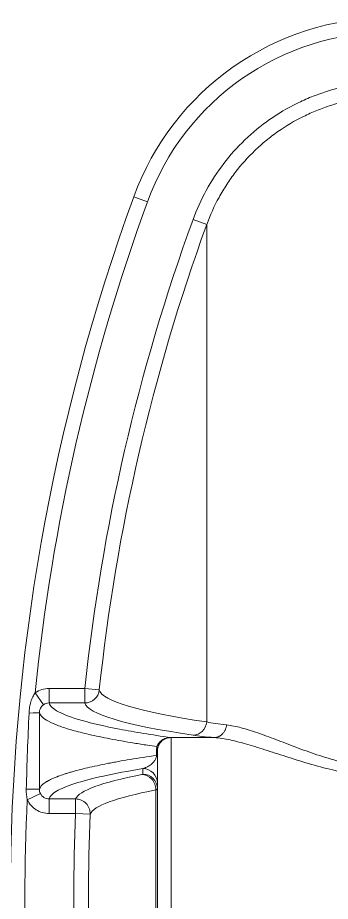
# Model space of a CAD drawing. Header units: millimetres. Extents: x 4664 to 8864, y -38 to 2932.
# Drawn here: x 8079 to 8107.1, y 2213.7 to 2292.8 of the extents above; entities that cross this region are included whole.
import ezdxf

# ---------------------------------------------------------------- set-up
doc = ezdxf.new("R2010")
doc.units = ezdxf.units.MM

msp = doc.modelspace()

# ---------------------------------------------------------------- linework, layer by layer
at = {"lineweight": 5}
for p, q in [((8090.663, 2276.34), (8089.436, 2276.788)), ((8094.753, 2274.749), (8095.98, 2274.303)), ((8095.98, 2229.786), (8095.98, 2274.303)), ((8081.852, 2232.79), (8085.053, 2232.79)), ((8081.852, 2231.486), (8081.852, 2232.79)), ((8085.053, 2231.486), (8085.053, 2232.79)), ((8085.053, 2232.79), (8086.351, 2232.653)), ((8081.351, 2231.327), (8080.601, 2232.394)), ((8085.053, 2231.486), (8081.852, 2231.486)), ((8092.779, 2199.975), (8092.779, 2228.386)), ((8091.56, 2227.187), (8091.484, 2227.187)), ((8091.484, 2226.798), (8091.484, 2227.187)), ((8091.56, 2227.187), (8091.56, 2201.174)), ((8091.56, 2226.798), (8091.484, 2226.798)), ((8090.254, 2225.121), (8090.254, 2225.611)), ((8081.068, 2223.392), (8079.891, 2222.828)), ((8091.41, 2223.704), (8091.41, 2204.657)), ((8081.852, 2221.593), (8081.852, 2222.897)), ((8081.852, 2222.897), (8084.227, 2222.897)), ((8084.227, 2221.593), (8084.227, 2222.897)), ((8084.227, 2221.593), (8081.852, 2221.593)), ((8085.532, 2221.539), (8084.227, 2221.593))]:
    msp.add_line(p, q, dxfattribs=at)
for centre, radius, start, end in [((8112.339, 2268.437), 24.377, 90, 159.96842), ((8112.339, 2268.437), 23.071, 90, 159.96842), ((8261.153, 2214.181), 182.774, 159.96842, 200.03158), ((8261.153, 2214.181), 181.468, 159.96842, 174.23964), ((8261.153, 2214.181), 177.081, 159.99883, 173.9677), ((8261.153, 2214.181), 175.775, 159.99883, 173.9677), ((8261.153, 2214.181), 181.468, 177.26879, 182.73121), ((8261.153, 2214.181), 177.081, 177.60091, 182.39909), ((8261.153, 2214.181), 175.775, 177.60091, 182.39909)]:
    msp.add_arc(centre, radius, start, end, dxfattribs=at)
at = {"lineweight": 5, "extrusion": (0, 0, -1)}
for centre, major_axis, ratio, start_param, end_param in [((8085.053, 2232.79), (1.26, 0.342), 0.998529, 0.371044, 1.835687), ((8261.153, 2232.783), (-174.819, 0), 0.052336, 5.949441, 6.268968), ((8261.153, 2231.617), (176.118, 0), 0.052336, 2.807848, 3.127376), ((8079.675, 2230.618), (-1.306, 0), 0.027253, 3.15518, 4.42124), ((8094.753, 2229.901), (0.195, 1.291), 0.943527, 1.518311, 2.982954), ((8092.771, 2227.518), (0.124, 0.862), 0.938236, 6.10453, 6.131341), ((8092.717, 2229.689), (-0.028, 1.306), 0.064701, 3.079939, 3.08785), ((8090.285, 2227.581), (-1.29, 0.206), 0.402371, 2.763948, 3.138697), ((8090.254, 2224.306), (-1.306, 0), 0.99863, 1.570796, 3.141593), ((8261.153, 2222.695), (-176.968, 0), 0.052336, 0.021845, 0.26035), ((8090.149, 2223.775), (-0.252, 1.281), 0.964976, 0.200844, 1.812417), ((8090.254, 2223.817), (-1.306, 0), 0.99863, 1.570796, 3.141593), ((8079.676, 2223.77), (-1.306, 0), 0.005324, 3.155715, 4.612118), ((8261.153, 2221.338), (175.663, 0), 0.052336, 3.163438, 3.401943), ((8084.227, 2221.593), (-1.205, 0.503), 0.998391, 1.175888, 2.787461)]:
    msp.add_ellipse(centre, major_axis=major_axis, ratio=ratio, start_param=start_param, end_param=end_param, dxfattribs=at)
at = {"lineweight": 5}
for points, knots in [([(8094.753, 2274.749), (8095.081, 2275.652), (8095.476, 2276.523), (8096.398, 2278.201), (8096.926, 2279.008), (8098.083, 2280.514), (8098.716, 2281.22), (8100.089, 2282.534), (8100.836, 2283.148), (8102.397, 2284.24), (8103.213, 2284.722), (8104.489, 2285.352), (8104.923, 2285.546), (8105.809, 2285.902), (8106.263, 2286.064), (8108.543, 2286.783), (8110.416, 2287.073), (8112.339, 2287.073)], [0, 0, 0, 0, 0.125, 0.125, 0.25, 0.25, 0.375, 0.375, 0.5, 0.5, 0.625, 0.625, 0.6875, 0.6875, 0.75, 0.75, 1, 1, 1, 1]), ([(8112.339, 2285.768), (8111.445, 2285.768), (8110.562, 2285.7), (8108.82, 2285.431), (8107.96, 2285.231), (8106.687, 2284.83), (8106.265, 2284.679), (8105.441, 2284.348), (8105.037, 2284.167), (8103.85, 2283.582), (8103.091, 2283.133), (8102.002, 2282.371), (8101.646, 2282.101), (8100.956, 2281.535), (8100.624, 2281.24), (8099.666, 2280.323), (8099.078, 2279.666), (8098.27, 2278.615), (8098.013, 2278.254), (8097.526, 2277.508), (8097.296, 2277.124), (8096.653, 2275.953), (8096.285, 2275.143), (8095.98, 2274.303)], [0, 0, 0, 0, 0.125, 0.125, 0.25, 0.25, 0.3125, 0.3125, 0.375, 0.375, 0.5, 0.5, 0.5625, 0.5625, 0.625, 0.625, 0.75, 0.75, 0.8125, 0.8125, 0.875, 0.875, 1, 1, 1, 1]), ([(8080.05, 2230.584), (8080.058, 2230.758), (8080.076, 2230.93), (8080.133, 2231.27), (8080.172, 2231.436), (8080.268, 2231.747), (8080.325, 2231.896), (8080.453, 2232.165), (8080.524, 2232.286), (8080.601, 2232.394)], [0, 0, 0, 0, 0.25, 0.25, 0.5, 0.5, 0.75, 0.75, 1, 1, 1, 1]), ([(8081.351, 2231.327), (8081.294, 2231.287), (8081.242, 2231.241), (8081.151, 2231.138), (8081.111, 2231.08), (8081.047, 2230.958), (8081.022, 2230.893), (8080.989, 2230.757), (8080.981, 2230.688), (8080.981, 2230.618)], [0, 0, 0, 0, 0.25, 0.25, 0.5, 0.5, 0.75, 0.75, 1, 1, 1, 1]), ([(8081.852, 2231.486), (8081.921, 2231.222), (8082.203, 2230.958), (8083.19, 2230.433), (8083.895, 2230.171), (8085.724, 2229.653), (8086.847, 2229.395), (8088.84, 2229.013), (8089.556, 2228.887), (8091.088, 2228.636), (8091.908, 2228.511), (8092.771, 2228.387)], [0, 0, 0, 0, 0.25, 0.25, 0.5, 0.5, 0.75, 0.75, 0.875, 0.875, 1, 1, 1, 1]), ([(8091.515, 2227.581), (8091.23, 2227.622), (8090.95, 2227.664), (8090.264, 2227.768), (8089.864, 2227.831), (8088.702, 2228.021), (8087.98, 2228.148), (8086.638, 2228.405), (8086.019, 2228.534), (8084.888, 2228.793), (8084.375, 2228.923), (8083.456, 2229.184), (8083.049, 2229.315), (8082.344, 2229.578), (8082.045, 2229.71), (8081.322, 2230.1), (8081.048, 2230.359), (8080.981, 2230.618)], [0, 0, 0, 0, 0.042582, 0.042582, 0.106845, 0.106845, 0.235371, 0.235371, 0.363897, 0.363897, 0.492422, 0.492422, 0.620948, 0.620948, 0.749474, 0.749474, 1, 1, 1, 1]), ([(8097.766, 2229.519), (8098.17, 2229.474), (8098.612, 2229.384), (8099.544, 2229.139), (8100.035, 2228.984), (8101.068, 2228.628), (8101.609, 2228.427), (8102.746, 2227.995), (8103.343, 2227.764), (8104.57, 2227.303), (8105.203, 2227.072), (8106.518, 2226.632), (8107.201, 2226.423), (8108.624, 2226.061), (8109.347, 2225.913), (8110.821, 2225.708), (8111.572, 2225.652), (8112.339, 2225.652)], [0, 0, 0, 0, 0.125, 0.125, 0.25, 0.25, 0.375, 0.375, 0.5, 0.5, 0.625, 0.625, 0.75, 0.75, 0.875, 0.875, 1, 1, 1, 1]), ([(8091.514, 2227.581), (8091.554, 2227.685), (8091.611, 2227.79), (8091.726, 2227.938), (8091.768, 2227.985), (8091.861, 2228.072), (8091.913, 2228.114), (8092.022, 2228.189), (8092.08, 2228.222), (8092.203, 2228.281), (8092.267, 2228.306), (8092.4, 2228.346), (8092.468, 2228.361), (8092.572, 2228.376), (8092.607, 2228.38), (8092.678, 2228.385), (8092.714, 2228.387), (8092.749, 2228.386)], [0, 0, 0, 0, 0.25, 0.25, 0.375, 0.375, 0.5, 0.5, 0.625, 0.625, 0.75, 0.75, 0.875, 0.875, 0.9375, 0.9375, 1, 1, 1, 1]), ([(8092.749, 2228.386), (8092.713, 2228.385), (8092.677, 2228.383), (8092.605, 2228.375), (8092.569, 2228.369), (8092.464, 2228.348), (8092.396, 2228.328), (8092.263, 2228.276), (8092.198, 2228.244), (8092.077, 2228.17), (8092.02, 2228.128), (8091.913, 2228.035), (8091.864, 2227.983), (8091.777, 2227.874), (8091.739, 2227.817), (8091.639, 2227.635), (8091.596, 2227.506), (8091.575, 2227.376)], [0, 0, 0, 0, 0.0625, 0.0625, 0.125, 0.125, 0.25, 0.25, 0.375, 0.375, 0.5, 0.5, 0.625, 0.625, 0.75, 0.75, 1, 1, 1, 1]), ([(8092.749, 2228.386), (8092.758, 2228.386), (8092.767, 2228.386), (8092.777, 2228.386), (8092.778, 2228.386), (8092.779, 2228.386)], [0, 0, 0, 0, 0.906175, 0.906175, 1, 1, 1, 1]), ([(8092.779, 2228.386), (8092.778, 2228.386), (8092.777, 2228.386), (8092.767, 2228.386), (8092.758, 2228.386), (8092.749, 2228.386)], [0, 0, 0, 0, 0.093825, 0.093825, 1, 1, 1, 1]), ([(8112.339, 2224.879), (8111.514, 2224.879), (8110.707, 2224.931), (8109.123, 2225.12), (8108.345, 2225.257), (8106.816, 2225.592), (8106.082, 2225.784), (8104.668, 2226.188), (8103.987, 2226.401), (8102.668, 2226.823), (8102.027, 2227.034), (8100.804, 2227.426), (8100.223, 2227.608), (8099.113, 2227.928), (8098.585, 2228.065), (8097.582, 2228.278), (8097.107, 2228.354), (8096.673, 2228.387)], [0, 0, 0, 0, 0.125, 0.125, 0.25, 0.25, 0.375, 0.375, 0.5, 0.5, 0.625, 0.625, 0.75, 0.75, 0.875, 0.875, 1, 1, 1, 1]), ([(8091.484, 2227.187), (8091.484, 2227.188), (8091.484, 2227.191), (8091.484, 2227.196), (8091.484, 2227.2), (8091.484, 2227.205), (8091.484, 2227.209), (8091.484, 2227.214), (8091.484, 2227.218), (8091.484, 2227.223), (8091.484, 2227.227), (8091.484, 2227.232), (8091.484, 2227.236), (8091.484, 2227.24), (8091.484, 2227.245), (8091.484, 2227.249), (8091.484, 2227.254), (8091.485, 2227.258), (8091.485, 2227.263), (8091.485, 2227.267), (8091.485, 2227.271), (8091.485, 2227.276), (8091.485, 2227.28), (8091.485, 2227.285), (8091.486, 2227.289), (8091.486, 2227.293), (8091.486, 2227.298), (8091.486, 2227.302), (8091.486, 2227.307), (8091.487, 2227.311), (8091.487, 2227.315), (8091.487, 2227.32), (8091.487, 2227.324), (8091.488, 2227.328), (8091.488, 2227.333), (8091.488, 2227.337), (8091.488, 2227.341), (8091.489, 2227.346), (8091.489, 2227.35), (8091.489, 2227.354), (8091.489, 2227.359), (8091.49, 2227.363), (8091.49, 2227.367), (8091.49, 2227.372), (8091.491, 2227.376), (8091.491, 2227.38), (8091.491, 2227.385), (8091.492, 2227.391), (8091.493, 2227.403), (8091.495, 2227.424), (8091.498, 2227.452), (8091.501, 2227.48), (8091.503, 2227.502), (8091.505, 2227.517), (8091.507, 2227.531), (8091.509, 2227.543), (8091.51, 2227.555), (8091.512, 2227.564), (8091.513, 2227.573), (8091.514, 2227.578), (8091.514, 2227.581)], [0, 0, 0, 0, 0.011011, 0.022013, 0.033005, 0.043989, 0.054963, 0.06593, 0.076887, 0.087837, 0.098778, 0.109712, 0.120639, 0.131558, 0.14247, 0.153376, 0.164275, 0.175167, 0.186053, 0.196933, 0.207808, 0.218677, 0.22954, 0.240398, 0.251251, 0.2621, 0.272943, 0.283783, 0.294618, 0.305449, 0.316276, 0.327099, 0.337919, 0.348735, 0.359548, 0.370358, 0.381165, 0.39197, 0.402772, 0.413571, 0.424369, 0.435164, 0.445957, 0.456749, 0.467538, 0.478327, 0.489114, 0.4999, 0.529595, 0.581055, 0.654286, 0.74934, 0.791975, 0.831389, 0.867579, 0.900541, 0.930269, 0.956759, 0.980004, 1, 1, 1, 1]), ([(8080.982, 2223.77), (8081.017, 2223.899), (8081.145, 2224.092), (8081.429, 2224.317), (8081.604, 2224.429), (8081.686, 2224.477), (8081.742, 2224.509), (8081.771, 2224.525), (8081.92, 2224.606), (8082.117, 2224.702), (8082.381, 2224.813), (8082.521, 2224.869), (8082.583, 2224.893), (8082.625, 2224.909), (8082.646, 2224.917), (8082.836, 2224.989), (8083.109, 2225.084), (8083.411, 2225.18), (8083.618, 2225.243), (8083.724, 2225.275), (8084.274, 2225.433), (8084.764, 2225.559), (8085.573, 2225.748), (8085.855, 2225.811), (8086.444, 2225.936), (8086.75, 2225.998), (8087.149, 2226.076), (8087.229, 2226.091), (8087.392, 2226.122), (8087.638, 2226.169), (8088.228, 2226.277), (8089.474, 2226.493), (8090.651, 2226.676), (8091.484, 2226.798)], [0, 0, 0, 0, 0.125, 0.1875, 0.21875, 0.234375, 0.234375, 0.25, 0.25, 0.3125, 0.34375, 0.359375, 0.367187, 0.367187, 0.375, 0.375, 0.4375, 0.46875, 0.46875, 0.5, 0.5, 0.625, 0.625, 0.6875, 0.6875, 0.75, 0.75, 0.765625, 0.765625, 0.78125, 0.8125, 0.875, 1, 1, 1, 1]), ([(8090.254, 2225.611), (8090.362, 2225.641), (8090.472, 2225.682), (8090.692, 2225.785), (8090.802, 2225.848), (8090.969, 2225.967), (8091.025, 2226.011), (8091.135, 2226.111), (8091.19, 2226.167), (8091.27, 2226.264), (8091.296, 2226.299), (8091.346, 2226.374), (8091.371, 2226.416), (8091.417, 2226.507), (8091.438, 2226.558), (8091.47, 2226.67), (8091.482, 2226.733), (8091.484, 2226.798)], [0, 0, 0, 0, 0.25, 0.25, 0.5, 0.5, 0.625, 0.625, 0.75, 0.75, 0.8125, 0.8125, 0.875, 0.875, 0.9375, 0.9375, 1, 1, 1, 1]), ([(8090.254, 2225.611), (8088.923, 2225.391), (8087.748, 2225.17), (8085.71, 2224.723), (8084.847, 2224.497), (8083.442, 2224.043), (8082.898, 2223.815), (8082.133, 2223.357), (8081.912, 2223.127), (8081.852, 2222.897)], [0, 0, 0, 0, 0.25, 0.25, 0.5, 0.5, 0.75, 0.75, 1, 1, 1, 1]), ([(8081.068, 2223.392), (8081.103, 2223.319), (8081.149, 2223.249), (8081.256, 2223.128), (8081.32, 2223.074), (8081.526, 2222.944), (8081.689, 2222.897), (8081.852, 2222.897)], [0, 0, 0, 0, 0.25, 0.25, 0.5, 0.5, 1, 1, 1, 1]), ([(8081.852, 2221.593), (8081.646, 2221.593), (8081.445, 2221.622), (8081.054, 2221.735), (8080.866, 2221.819), (8080.35, 2222.143), (8080.067, 2222.462), (8079.891, 2222.828)], [0, 0, 0, 0, 0.25, 0.25, 0.5, 0.5, 1, 1, 1, 1])]:
    msp.add_open_spline(points, degree=3, knots=knots, dxfattribs=at)
for points in [[(8080.601, 2232.394), (8080.964, 2232.649), (8081.404, 2232.79), (8081.852, 2232.79)], [(8081.852, 2231.486), (8081.672, 2231.486), (8081.497, 2231.43), (8081.351, 2231.327)], [(8079.807, 2223.763), (8079.867, 2226.041), (8079.948, 2228.316), (8080.05, 2230.584)], [(8080.981, 2230.618), (8080.981, 2228.336), (8080.982, 2226.053), (8080.982, 2223.77)], [(8095.98, 2229.786), (8096.435, 2229.691), (8097.029, 2229.602), (8097.766, 2229.519)], [(8096.673, 2228.387), (8095.88, 2228.453), (8095.242, 2228.523), (8094.753, 2228.597)], [(8092.771, 2228.387), (8092.774, 2228.387), (8092.776, 2228.386), (8092.779, 2228.386)], [(8092.771, 2228.387), (8094.072, 2228.387), (8095.372, 2228.387), (8096.673, 2228.387)], [(8091.575, 2227.376), (8091.566, 2227.317), (8091.56, 2227.254), (8091.56, 2227.187)], [(8090.149, 2225.079), (8090.219, 2225.093), (8090.254, 2225.107), (8090.254, 2225.121)], [(8079.891, 2222.828), (8079.827, 2223.121), (8079.798, 2223.438), (8079.807, 2223.763)], [(8080.982, 2223.77), (8080.982, 2223.64), (8081.011, 2223.511), (8081.068, 2223.392)]]:
    msp.add_open_spline(points, degree=3, dxfattribs=at)
for points, weights, degree in [([(8096.673, 2228.387), (8097.616, 2228.418), (8097.766, 2229.519)], [1, 0.761327173019, 1], 2), ([(8091.56, 2223.817), (8091.56, 2223.779), (8091.51, 2223.742), (8091.41, 2223.704)], [0.999999997222, 0.999999997176, 0.99999999713, 0.999999997084], 3)]:
    msp.add_rational_spline(points, weights, degree=degree, dxfattribs=at)

doc.saveas('drawing.dxf')
